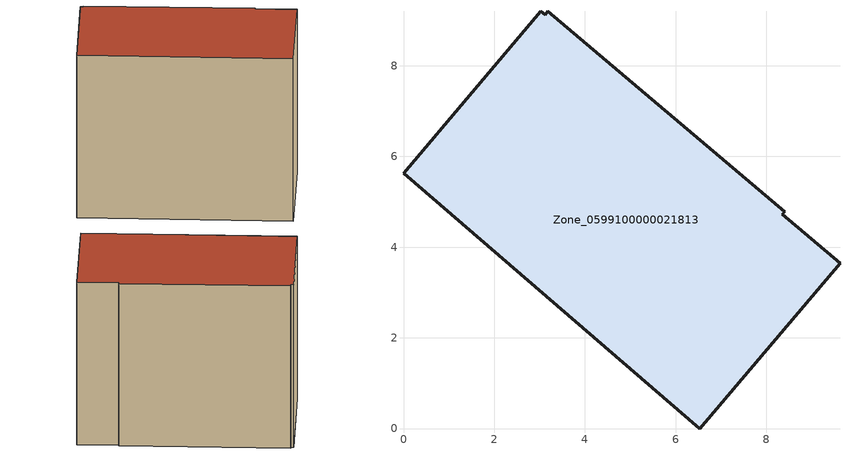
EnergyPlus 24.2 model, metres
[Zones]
Zone_0599100000021813
 floor ground (C_G): 0,5.63 3.03,9.2 3.12,9.12 3.18,9.2 8.4,4.78 8.35,4.72 9.62,3.64 6.53,0 z0
 wall outside (C_F): 6.53,0 9.62,3.64 8.35,4.72 8.4,4.78 3.18,9.2 3.12,9.12 3.03,9.2 0,5.63 6.53,0 z0:7.07
 roof outside (C_R): 3.03,9.2 0,5.63 6.53,0 9.62,3.64 8.35,4.72 8.4,4.78 3.18,9.2 3.12,9.12 z7.07
[BUILDING]
Pand.0599100000021813: North Axis=0; Terrain=City; Loads Convergence Tolerance Value=0.04; Temperature Convergence Tolerance Value=0.4; Solar Distribution=FullExterior; Maximum Number of Warmup Days=25; Minimum Number of Warmup Days=1
[Site:Location]
Rotterdam.The.Hague.AP_ZH_NLD Design_Conditions: Latitude=51.96; Longitude=4.45; Time Zone=1; Elevation=-4.5
[SITE:GROUNDTEMPERATURE:BUILDINGSURFACE]
18, 18, 18, 18, 18, 18, 18, 18, 18, 18, 18, 18
[MATERIAL] Thermal Absorptance=0.9; Solar Absorptance=0.7; Visible Absorptance=0.7
Name | Roughness | Thickness | Conductivity | Density | Specific Heat
G.TI.1946 | MediumSmooth | 0.15 | 1 | 540 | 1210
F.TI.1946 | Rough | 0.3 | 0.857143 | 1920 | 840
R.TI.1946 | MediumRough | 0.2 | 0.1 | 1500 | 1000
[CONSTRUCTION]
C_G: G.TI.1946
C_F: F.TI.1946
C_R: R.TI.1946
[ZONE]
Zone_0599100000021813: Type=1; Multiplier=1; Ceiling Height=Autocalculate; Volume=Autocalculate; Floor Area=autocalculate; Part of Total Floor Area=Yes
[ZONEINFILTRATION:DESIGNFLOWRATE]
Infil_Zone_0599100000021813: Zone or ZoneList or Space or SpaceList=Zone_0599100000021813; Schedule=AlwaysOn; Design Flow Rate Calculation Method=Flow/Area; Flow Rate per Floor Area=0.003; Constant Term Coefficient=1; Temperature Term Coefficient=0; Velocity Term Coefficient=0; Velocity Squared Term Coefficient=0
[HVACTEMPLATE:ZONE:IDEALLOADSAIRSYSTEM]
Zone_0599100000021813: Maximum Heating Supply Air Temperature=50; Minimum Cooling Supply Air Temperature=13; Maximum Heating Supply Air Humidity Ratio=0.0156; Minimum Cooling Supply Air Humidity Ratio=0.0077; Heating Limit=NoLimit; Cooling Limit=NoLimit; Dehumidification Control Type=ConstantSensibleHeatRatio; Cooling Sensible Heat Ratio=0.7; Dehumidification Setpoint=60; Humidification Control Type=None; Humidification Setpoint=30; Outdoor Air Method=None; Outdoor Air Flow Rate per Person=0.00944; Outdoor Air Flow Rate per Zone Floor Area=0; Outdoor Air Flow Rate per Zone=0; Demand Controlled Ventilation Type=None; Outdoor Air Economizer Type=NoEconomizer; Heat Recovery Type=None; Sensible Heat Recovery Effectiveness=0.7; Latent Heat Recovery Effectiveness=0.65
[ZONECONTROL:THERMOSTAT]
ThermostatControl_Zone_0599100000021813: Zone or ZoneList=Zone_0599100000021813; Control Type Schedule=DualSetpointControlType; Control 1=Thermostat_Zone_0599100000021813; Temperature Difference Between Cutout And Setpoint=0
[THERMOSTATSETPOINT:DUALSETPOINT]
Thermostat_Zone_0599100000021813: Heating Setpoint Temperature Schedule=HeatingSetpoint_Zone_0599100000021813; Cooling Setpoint Temperature Schedule=CoolingSetpoint_Zone_0599100000021813
[SCHEDULE:COMPACT]
HeatingSetpoint_Zone_0599100000021813: Through: 12/31, For: AllDays, Until: 24:00, 21
CoolingSetpoint_Zone_0599100000021813: Through: 12/31, For: AllDays, Until: 24:00, 24
DualSetpointControlType: Through: 12/31, For: AllDays, Until: 24:00, 4
AlwaysOn: Through: 12/31, For: AllDays, Until: 24:00, 1
